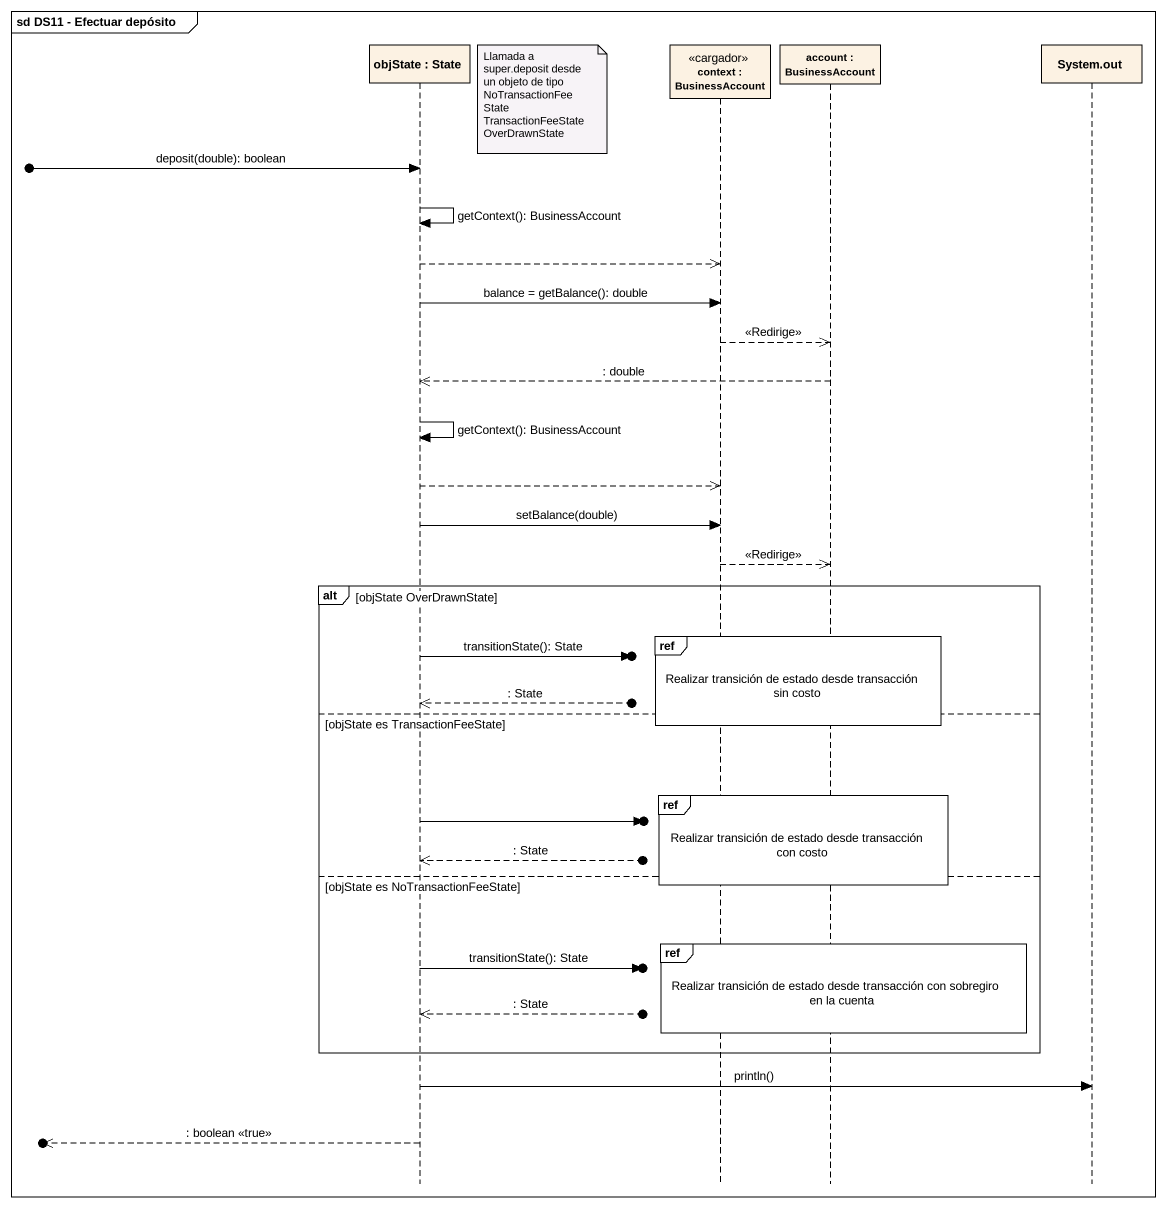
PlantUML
@startuml
mainframe sd DS11 - Efectuar depósito
hide footbox
participant "objState : State" as objState
participant "context : BusinessAccount" as context <<cargador>>
participant "account : BusinessAccount" as account
participant "System.out" as System_out

note right of objState
  Llamada a super.deposit desde un objeto de tipo
  NoTransactionFeeState
  TransactionFeeState
  OverDrawnState
end note
[o-> objState : deposit(double): boolean
objState -> objState : getContext(): BusinessAccount
objState -->> context
objState -> context : balance = getBalance(): double
context -->> account : <<Redirige>>
account -->> objState : : double
objState -> objState : getContext(): BusinessAccount
objState -->> context
objState -> context : setBalance(double)
context -->> account : <<Redirige>>
alt objState OverDrawnState
  ref over context, account : Realizar transición de estado desde transacción sin costo
  objState ->o] : transitionState(): State
  objState <<--o] : : State
else objState es TransactionFeeState
  ref over context, account : Realizar transición de estado desde transacción con costo
  objState ->o]
  objState <<--o] : : State
else objState es NoTransactionFeeState
  ref over context, account : Realizar transición de estado desde transacción con sobregiro en la cuenta
  objState ->o] : transitionState(): State
  objState <<--o] : : State
end
objState -> System_out : println()
[o<<-- objState : : boolean <<true>>
@enduml
